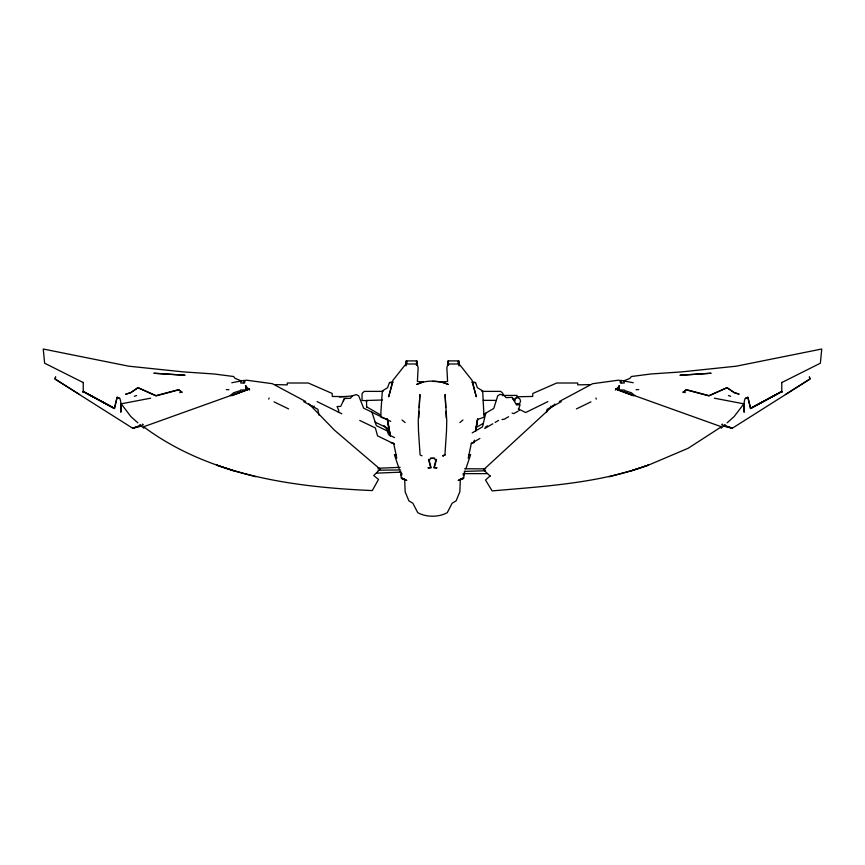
<?xml version="1.0" encoding="UTF-8"?>
<svg xmlns="http://www.w3.org/2000/svg" width="865" height="865" viewBox="0 0 865 865"><rect width="100%" height="100%" fill="white"/><g stroke="black" fill="none" stroke-linecap="round" stroke-linejoin="round"><path stroke-width="1.3" d="M781.765 382.568L820.366 363.203L821.75 349.017L736.331 366.176L681.49 371.907L650.902 373.983L631.439 376.502L629.796 378.448L624.216 380.697L624.216 383.033L620.356 383.033M416.725 365.387L416.562 361.008L416.606 365.257M447.821 365.149L447.94 360.878L458.774 360.921L458.861 363.441M496.445 400.409L483.2 400.333M472.204 432.868L482.497 426.856L485.806 413.092L493.764 408.453L497.775 395.694L500.089 394.354L504.133 395.37L506.101 397.651L512.188 397.381L513.442 399.781L517.097 397.154M517.097 397.251L517.043 395.413L504.133 395.446M346.724 396.624L332.301 396.462L332.192 393.467L308.264 383.011L287.288 383.011L287.267 384.86L275.211 384.633M366.5 400.484L382.373 399.998M380.557 414.908L366.63 406.842M367.203 400.765L361.981 400.43L362.111 393.37L364.295 391.38L383.206 391.38M245.801 389.434L245.876 385.985M245.801 389.174L245.876 385.877M448.275 365.387L448.438 361.008L448.394 365.257M406.053 365.949L406.226 360.921L417.06 360.878L417.179 365.149M406.626 363.343L406.701 360.986L406.518 363.3M406.139 363.441L406.226 360.921M589.789 384.633L577.734 384.86L577.712 383.011L556.736 383.011L532.808 393.467L532.699 396.462L518.276 396.732M121.165 403.49C119.77 423.926 122.743 403.133 119.63 398.322L117.132 397.23L114.461 408.334L83.235 391.553L114.591 408.583L83.235 391.467L82.456 392.061M418.746 417.871L419.071 411.383M419.266 407.48L419.914 394.505L418.249 420.563L418.487 430.9L420.076 454.936L422.055 455.833M339.383 396.992L352.271 395.975M620.064 381.962L620.237 380.632L618.702 380.157L592.622 383.703L559.341 401.511M474.377 440.144L473.998 442.729L471.371 443.204L468.225 458.212M475.718 431.094L477.729 418.909L475.62 430.738M343.318 400.928L344.411 398.549L350.498 398.268L352.282 395.921L356.239 394.581L358.651 395.748L363.646 408.15L371.939 412.151L376.318 425.623L387.055 430.813L388.753 434.771L394.494 437.549M546.464 412.562L547.113 409.35L553.805 405.534M475.48 430.997L477.448 419.449L484.054 417.244L482.659 390.915L477.415 387.715L475.566 382.568L472.225 382.06L476.323 396.808L472.117 380.405L460.05 365.127L457.812 364.003L449.616 363.981L447.638 365.084L446.859 367.549L447.594 381.508L441.712 381.919L448.275 384.428C438.555 380.308 426.423 379.735 416.725 384.428L423.288 381.919L417.406 381.508L418.141 367.549L417.363 365.084L415.384 363.981L407.188 364.003L404.95 365.127L392.883 380.405L388.677 396.808L392.775 382.06L389.564 382.568M436.501 459.347L434.381 467.543L437.041 467.9L433.862 467.814L435.755 460.84L434.468 458.439L432.5 458.385L430.532 458.439L429.245 460.84L431.138 467.814L427.959 467.9L430.619 467.543L428.499 459.347M514.74 401.155L515.216 399.619M462.937 477.534L462.353 479.394L460.299 479.513L459.845 491.85L456.114 500.867L452.125 503.257L447.27 512.653C438.76 517.4 426.24 517.4 417.73 512.653L412.875 503.257L408.886 500.867L405.155 491.85L404.701 479.513L402.647 479.394L402.063 477.534M465.835 468.862L470.625 454.622L468.516 454.676M442.945 455.833L444.924 454.936L442.945 455.833L444.924 454.936L446.513 430.9L446.751 420.563L445.086 394.505L445.735 407.48M465.002 471.198L463.402 475.469L463.24 473.436L464.137 475.307L463.586 478.572L461.705 478.583L458.331 480.421L461.705 478.583M243.389 382.654L244.287 380.362L231.788 382.741M55.609 376.902L55.09 379.14L132.821 428.326L141.168 426.153M55.09 378.492L55.609 377.237M344.4 398.603L340.691 406.409L337.069 406.528L338.788 410.41L338.118 411.87L341.794 413.762M595.899 398.008L596.266 399.1M314.071 406.085L313.444 407.004L303.734 401.674M519.238 410.529L518.708 408.777L520.125 404.766L516.502 404.939L512.188 397.446M721.648 424.899L722.383 424.088M240.254 390.623L233.604 392.786L230.241 395.586M615.318 390.018L619.556 385.866M554.887 404.031L483.492 469.803L490.141 476.053M721.161 428.197L725.14 424.629M727.13 422.844L734.201 416.508L743.835 403.847L714.328 398.181M490.141 475.923L485.514 480.01L492.12 490.909C544.636 486.314 598.407 483.34 648.361 465.1L631.731 470.679L609.22 476.756M459.888 422.542L462.948 420.012M518.276 404.333L519.919 403.09L520.557 401.079L519.919 399.057L518.276 397.814L516.232 397.814M485.276 427.342L487.514 425.818M809.391 376.902L809.91 379.14L732.179 428.326L723.832 426.153M809.91 378.978L785.42 394.505M483.546 414.497L485.806 413.178M508.577 416.714L504.252 419.244L501.981 419.503M479.88 438.458L471.284 443.496M484.724 428.489L492.791 423.796M495.094 422.455L498.554 420.433M476.615 427.256L483.394 423.32M518.135 411.145L513.734 413.621L512.091 413.081M561.266 401.674L551.556 407.004L550.929 406.085M745.381 398.408L747.868 397.316L750.539 408.334L781.765 391.553L750.409 408.583L781.765 391.467L782.544 392.061M781.765 391.499L750.539 408.334L747.868 397.23L745.37 398.322C742.257 403.133 745.23 423.926 743.835 403.49M576.414 408.907L590.957 401.857M547.902 401.587L525.65 412.551L518.276 408.853M249.315 388.872L143.601 426.769C209.157 475.545 292.889 487.125 372.307 490.574L378.502 479.437L373.734 475.534L380.146 469.176L334.528 430.24L308.697 403.609M142.26 425.288L132.821 428.121L141.017 425.256M134.334 396.3L136.562 395.543M631.731 470.679L648.631 465.046L688.183 448.254L721.399 426.769L615.685 388.872M150.672 398.181L121.208 403.814L130.799 416.508L137.87 422.844M179.747 392.645L182.396 392.137M392.905 382.352L389.434 382.568L387.585 387.715L382.341 390.915L380.903 412.118L380.946 417.244L387.552 419.449L390.396 436.133M636.045 389.715L638.705 389.585M377.886 468.257L400.138 467.338M376.772 473.144L401.349 472.128M464.278 471.382L485.557 470.765M434.652 458.212L430.348 458.212M378.048 470.182L400.646 469.954M244.644 383.033L240.784 383.033L240.784 380.697L235.204 378.448L233.561 376.502L214.098 373.983L183.51 371.907L128.669 366.176L43.25 349.017L44.634 363.203L83.235 382.568M240.654 389.985L245.801 389.985L245.801 388.99M624.346 389.985L619.199 389.985L619.124 385.877L619.199 389.174M481.794 391.38L500.705 391.38L502.889 393.37L502.933 395.813M516.481 403.631L518.027 403.631M464.656 468.787L485.643 468.841M463.618 473.62L486.941 473.652M403.295 478.583L406.669 480.421L403.295 478.583L401.414 478.572L400.863 475.307L401.76 473.436L401.598 475.469L399.998 471.198M441.701 381.865L432.5 381.357M396.484 454.676L394.375 454.622L399.165 468.862M226.295 389.585L228.955 389.715M472.095 382.352L475.566 382.568M391.002 442.729L393.629 443.204L396.776 458.212M621.611 382.654L620.713 380.362L633.212 382.741M682.604 392.137L685.253 392.645M255.781 476.756L233.128 470.647L216.639 465.1L233.269 470.679M728.438 395.543L730.666 396.3M723.983 425.256L732.179 428.121L722.74 425.288M119.619 398.408L117.132 397.316L114.461 408.334L83.235 391.499M375.107 422.142L389.239 428.932M359.754 420.444L375.367 427.97L377.551 435.874L394.483 444.08M317.098 401.587L339.35 412.551M274.043 401.857L288.586 408.907M371.928 412.227L390.731 421.385M311.195 405.534L317.887 409.35L318.936 415.103M55.09 378.978L79.58 394.505M402.052 420.012L405.112 422.542M634.759 395.586L631.396 392.786L624.746 390.623M139.86 424.629L143.839 428.197M245.444 385.866L249.682 390.018M142.617 424.088L143.352 424.899M384.06 425.656L389.877 432.987M269.101 398.008L268.734 399.1M809.391 377.237L809.91 378.492M390.32 435.982L387.271 418.909L389.856 434.965M244.936 381.962L244.763 380.632L246.298 380.157L272.378 383.703L305.659 401.511M458.482 363.3L458.299 360.986L458.374 363.343M445.929 411.383L446.254 417.871M458.774 360.921L458.947 365.949M619.124 385.985L619.199 389.434M366.5 400.322L366.63 407.004M781.765 382.395L781.765 391.726M83.235 382.395L83.235 391.726M181.207 391.694L178.655 389.91L156.057 395.9L137.968 387.747L130.734 392.678L125.847 394.17L130.734 392.678L137.968 387.639L156.003 395.619L178.677 389.618L181.207 391.694M686.323 389.618L683.804 391.986L686.345 389.91L708.943 395.9L727.033 387.747L734.266 392.678L739.153 394.17L734.266 392.602L727.033 387.639L708.997 395.619L686.323 389.618M249.261 389.055L231.615 395.673L249.217 389.099M710.9 373.258L680.182 375.237L710.9 373.258M184.818 375.237L154.1 373.258L184.818 375.237M633.385 395.673L615.739 389.055L633.385 395.673"/></g></svg>
